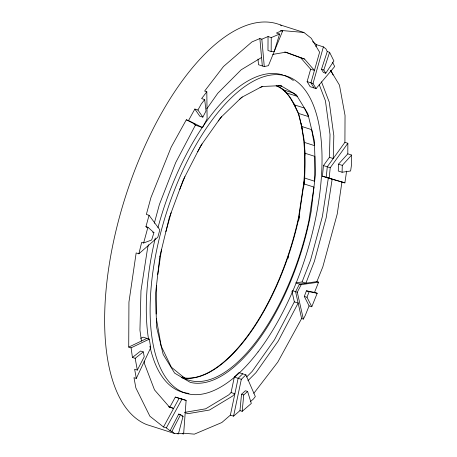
<?xml version="1.0" encoding="UTF-8"?>
<svg xmlns="http://www.w3.org/2000/svg" width="457" height="457" viewBox="0 0 457 457"><rect width="100%" height="100%" fill="white"/><g stroke="black" fill="none" stroke-linecap="round" stroke-linejoin="round"><path stroke-width="0.69" d="M170.073 430.842L178.727 414.071L180.566 414.665L183.057 416.316L178.43 433.83L174.517 433.487L171.912 431.431L170.073 430.842L166.337 427.889L163.515 426.987L149.89 416.23L135.86 387.924L133.975 377.671L136.312 378.413L150.736 347.668L149.285 339.128L131.056 347.84L128.72 347.097L128.937 302.128L136.157 252.927L138.859 253.789L157.808 237.257L159.836 229.814L149.051 215.276L146.354 214.413L150.936 197.607L171.209 147.085L186.302 119.814L188.513 120.522L202.542 127.617L207.09 118.809L206.832 91.788L204.622 91.08L223.496 66.494L251.95 41.918L259.873 38.565L261.838 39.193L268.048 36.56L271.241 37.583L279.604 34.041L274.263 51.424L271.161 51.521L267.973 50.499L268.048 36.56M131.056 347.84L132.461 357.46L135.163 358.322L143.304 351.896L144.229 356.728L137.323 370.101L134.626 369.239L136.312 378.413M271.161 51.521L271.241 37.583M346.606 171.147L344.886 182.874L326.218 177.425L327.281 166.794L344.909 142.344L345.041 115.455L339.471 85.151L330.548 70.321M347.806 153.843L351.61 155.06L351.564 164.491L350.61 170.987L342.082 172.243L338.277 171.027L338.483 164.166L347.806 153.843L347.857 143.287L344.909 142.344M304.545 144.989L304.568 142.447L301.197 123.738M156.18 314.039L156.46 285.711M182.075 377.722A154.603 67.807 -72.3 0 0 298.575 217.389L303.654 183.788C305.927 160.196 305.059 136.146 298.227 113.319C293.063 102.608 288.03 90.372 276.137 85.71M304.568 142.447C304.939 157.408 305.653 172.495 303.614 187.359M344.886 182.874L322.413 176.208L323.476 165.577L329.423 157.328L330.023 134.524L325.43 100.843L319.197 84.539M342.082 172.243L342.287 165.383L351.61 155.06M178.704 433.43L183.634 433.864L186.13 400.383L175.322 397.087L169.804 407.221L168.559 406.764M304.808 176.71L304.488 179.527M239.971 410.626L241.53 394.242L245.386 390.746L247.597 391.449L251.31 403.445L242.181 411.334L239.971 410.626L233.573 416.15L230.379 415.133L221.805 422.542L194.379 434.15L183.525 433.196M242.181 411.334L243.741 394.951L247.597 391.449M329.166 178.367L330.222 167.736L347.857 143.287M304.419 180.155L298.941 217.509A154.603 67.807 -72.3 0 1 181.766 377.711M138.859 253.789L141.67 242.359L143.635 242.987L151.661 239.999L153.935 232.596L147.914 227.283L145.949 226.655L149.051 215.276M341.939 181.932L337.237 213.967L322.819 266.854L316.884 281.632L299.506 284.083L295.582 291.68L301.631 318.54L277.793 362.098L253.846 393.288M157.745 274.526L161.487 249.756M322.413 176.208L328.36 177.91L322.374 216.549L310.571 260.124L302.077 281.963L295.696 282.866L301.22 284.631L318.603 282.18L314.502 292.4L306.43 290.829L304.293 296.416L309.092 305.882L311.794 306.744L317.204 293.268L314.502 292.4M184.822 412.351L205.65 408.815L228.774 394.865L231.071 392.563L234.327 377.082L238.92 372.598L245.912 374.837L255.326 396.533L253.446 398.99L250.55 401.486M230.379 415.133L238.131 378.299L242.724 373.815M233.573 416.15L241.325 379.321L245.912 374.837M148.496 244.735L147.588 248.105L140.973 290.801L139.939 330.131L141.424 341.025M154.3 223.302L159.384 204.53L175.694 162.606L195.699 124.567L186.302 119.814M143.635 242.987L147.914 227.283M165.857 231.779L171.147 212.671M315.953 46.665L316.518 44.683L312.605 41.593M332.502 62.129L334.684 66.528L316.073 88.584L310.183 86.699L307.121 81.614L310.634 69.218L300.712 57.811L284.7 51.944M316.073 88.584L313.016 83.5L323.39 46.882L316.518 44.683M327.258 51.55L329.588 52.292L333.901 60.987L325.744 73.229L323.413 72.48L321.482 69.275L327.258 51.55L325.944 48.899L323.39 46.882M325.744 73.229L323.813 70.018L329.588 52.292M311.794 306.744L306.99 297.284L309.132 291.692L317.204 293.268M182.423 377.739L182.857 376.625M291.926 291.132L294.342 301.86L274.406 339.882L252.144 371.432L246.603 376.991M309.092 305.882L305.345 315.227L303.351 319.095L301.631 318.54M179.641 189.655L184.919 176.642M313.988 87.915L310.926 82.831L319.614 52.172L311.251 38.268L303.899 32.464L280.655 30.425L282.62 31.053L268.413 65.671L264.283 66.579L258.513 64.734L258.011 59.096M188.513 120.522L194.859 109.052L199.778 116.152L202.845 117.129L206.021 110.977L204.679 99.569L201.611 98.592L206.832 91.788M171.912 431.431L180.566 414.665M303.351 319.095L297.301 292.229L301.22 284.631M163.515 426.987L179.127 398.304L183.303 399.481M166.337 427.889L181.949 399.207L186.13 400.383M202.845 117.129L197.927 110.034L201.24 104.053L204.679 99.569M197.692 151.753L202.068 143.932M304.562 153.826L304.939 153.221L304.773 149.793M206.85 108.76L217.818 93.217L241.187 69.79L261.564 57.496M301.477 126.869L301.751 126.475L298.592 113.433L293.902 103.688M218.286 120.991L221.599 116.724M247.888 380.732L255.949 372.649L278.216 341.099L298.147 303.077L294.342 301.86M239.611 99.306L242.296 97.027M132.461 357.46L140.607 351.033L143.304 351.896M140.687 338.34L143.144 337.163L149.285 339.128M128.72 347.097L146.954 338.38M260.016 87.59L262.775 86.464M272.738 54.406L285.836 52.184L304.516 59.027L314.439 70.435L310.634 69.218M283.037 89.84L285.568 91.411M282.62 31.053L281.335 30.939L276.416 33.024L279.604 34.041M278.176 85.75L281.569 86.116L280.238 85.693M174.517 433.487L146.526 424.536A210.797 92.451 -72.3 0 1 127.612 190.146A210.797 92.451 -72.3 0 1 280.575 25.004L303.899 32.464M300.712 57.811L304.516 59.027M321.482 69.275L323.813 70.018M307.121 81.614L313.016 83.5M282.854 89.692L293.166 92.988L297.239 96.33L286.927 93.028M294.114 104.779L304.425 108.081L308.538 116.615L298.227 113.319M301.386 126.355L311.697 129.657L314.507 145.629L304.196 142.333M194.859 109.052L197.927 110.034M329.423 157.328L333.227 158.545L333.833 135.74L329.234 102.06L321.511 81.843M304.568 153.101L314.884 156.403L314.633 181.246L304.322 177.95M338.483 164.166L342.287 165.383M193.797 123.956L195.699 124.567M323.476 165.577L330.222 167.736M202.542 127.617L195.368 125.104M328.36 177.91L332.165 179.127L326.184 217.766L314.382 261.341L305.887 283.18L302.077 281.963M303.654 183.788L313.965 187.09L308.886 220.685A154.603 67.807 -72.3 0 1 185.85 379.082L184.525 378.659M316.884 281.632L318.603 282.18M152.621 232.179L153.935 232.596M306.43 290.829L309.132 291.692M292.411 290.669L297.301 292.229M304.293 296.416L306.99 297.284M234.327 377.082L241.325 379.321M241.53 394.242L243.741 394.951M231.071 392.563L234.875 393.78L232.579 396.082L209.46 410.032L187.93 413.688L184.857 412.562M175.322 397.087L181.949 399.207M169.804 407.221L173.609 408.438L169.25 406.839L154.495 389.884L144.532 363.812L144.166 361.133M181.829 415.921L183.057 416.316M182.503 433.499L183.634 433.864M177.202 433.442L178.43 433.83M276.508 85.83C286.013 89.498 291.006 98.181 295.536 106.727M178.727 414.071L179.721 414.733M280.575 25.004L281.626 25.832M185.85 379.082L171.346 367.194L161.212 346.149L156.328 318.432M282.192 88.955L283.22 89.812M145.949 226.655L146.954 227.54M330.925 70.612L333.102 75.005M301.751 126.475L302.357 129.182M135.163 358.322L137.323 370.101M261.838 39.193L264.283 66.579M259.873 38.565L262.318 65.951M304.939 153.221L304.985 155.306M299.609 216.161A155.174 67.893 -72.2 0 1 298.575 220.948M288.624 256.434A155.174 67.893 -72.2 0 1 287.933 258.456M283.917 75.354A166.359 72.96 -72.3 0 1 293.343 80.563M188.992 393.386A166.359 72.96 -72.3 0 1 149.873 346.143M148.662 339.831A166.359 72.96 -72.3 0 1 155.306 238.028M157.968 227.603A166.359 72.96 -72.3 0 1 282.563 74.908M159.79 256.754L155.489 294.154L156.642 327.458L163.166 354.386L174.62 373.118L190.221 382.366A155.174 68.059 -72.3 0 0 311.188 211.243L315.484 173.843L314.336 140.539L307.807 113.61L296.353 94.879L280.752 85.636L262.067 86.499L241.57 97.415L220.657 117.638L200.754 145.789L183.223 179.955L169.25 217.8L159.79 256.754M258.028 351.93A166.359 72.96 -72.3 0 0 297.153 81.78A166.359 72.96 -72.3 0 0 153.101 270.407A166.359 72.96 -72.3 0 0 258.028 351.93"/></g></svg>
